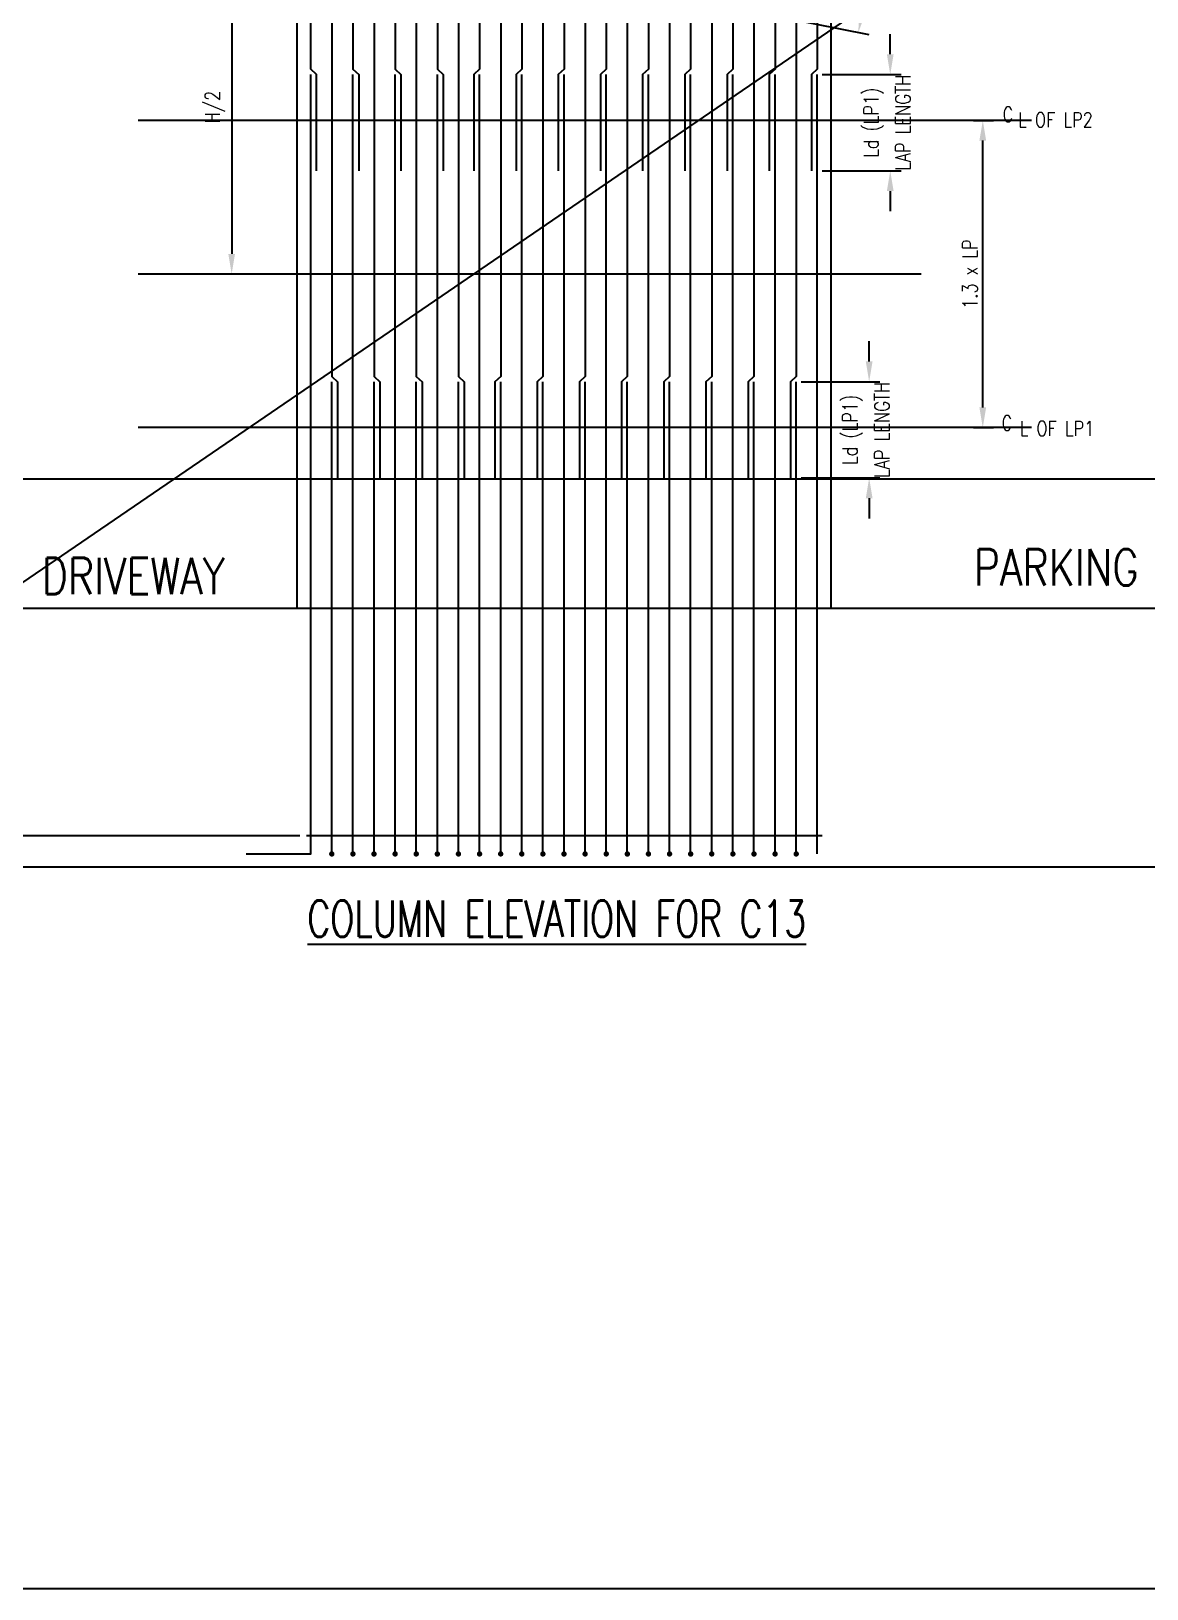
# Model space of a CAD drawing. Extents: x -69352 to 1013721, y -547461 to -186867.
# Drawn here: x 155716 to 176418, y -524893 to -495990 of the extents above; entities that cross this region are included whole.
import ezdxf
from ezdxf.enums import TextEntityAlignment as Align
from ezdxf.lldxf.tags import DXFTag

# ---------------------------------------------------------------- set-up
doc = ezdxf.new("R2010")
doc.units = 0
doc.header["$LTSCALE"] = 500
doc.header["$MEASUREMENT"] = 0
doc.header["$PDMODE"] = 35
doc.header["$PDSIZE"] = -15
doc.layers.get('DEFPOINTS').update_dxf_attribs({"color": 4})
for name, color, linetype in [('A-ANNO-REF', 8, 'CENTER'), ('CEN', 8, 'CENTER'), ('S-CONCRET LINE', 4, 'Continuous'), ('S-REINFORCEMENT', 6, 'Continuous'), ('S-SECTION MARK', 1, 'Continuous'), ('S-TEXT', 2, 'Continuous'), ('S-TEXT-1 @ 1', 4, 'Continuous')]:
    doc.layers.add(name, color=color, linetype=linetype)
doc.styles.add('ROMANS', font='simplex.shx', dxfattribs={"width": 0.8, "height": 275})
tags = doc.linetypes.add('CENTER', pattern=[2, 1.25, -0.25, 0.25, -0.25]).pattern_tags.tags
tags[10:11] = [DXFTag(74, 4), DXFTag(75, 0), DXFTag(340, '0'), DXFTag(46, 1.0), DXFTag(50, 0.0), DXFTag(44, 0.0), DXFTag(45, 0.0)]
tags[8:9] = [DXFTag(74, 4), DXFTag(75, 0), DXFTag(340, '0'), DXFTag(46, 1.0), DXFTag(50, 0.0), DXFTag(44, 0.0), DXFTag(45, 0.0)]
tags[6:7] = [DXFTag(74, 4), DXFTag(75, 0), DXFTag(340, '0'), DXFTag(46, 1.0), DXFTag(50, 0.0), DXFTag(44, 0.0), DXFTag(45, 0.0)]
tags[4:5] = [DXFTag(74, 4), DXFTag(75, 0), DXFTag(340, '0'), DXFTag(46, 1.0), DXFTag(50, 0.0), DXFTag(44, 0.0), DXFTag(45, 0.0)]
doc.dimstyles.new('dim100', dxfattribs={"dimtxt": 250, "dimasz": 250, "dimexe": 200, "dimexo": 200, "dimgap": 100, "dimtad": 1, "dimdec": 0, "dimzin": 0, "dimdsep": 46, "dimtxsty": 'ROMANS', "dimcen": 0, "dimclrd": 5, "dimclre": 5, "dimclrt": 4, "dimadec": 0, "dimazin": 0, "dimtfac": 1, "dimtdec": 0, "dimtix": 1, "dimtofl": 0, "dimtmove": 2, "dimatfit": 3, "dimfxl": 0, "dimtolj": 1, "dimtzin": 0, "dimlwd": -1, "dimlwe": -1, "dimarcsym": 0})

# ---------------------------------------------------------------- blocks, each defined once
blk = doc.blocks.new('*D1282')
at = {"color": 5}
for p, q in [((170587, -491335), (172122, -491634)), ((171137, -495645), (171854, -491964)), ((169726, -495752), (171262, -496051))]:
    blk.add_line(p, q, dxfattribs=at)
for points in [[(171915, -491976), (171793, -491952), (171926, -491596)], [(171076, -495633), (171198, -495657), (171065, -496013)]]:
    blk.add_solid(points, dxfattribs=at)
at = {"layer": 'DEFPOINTS', "color": 0}
for p in [(170390, -491297), (171926, -491596), (169530, -495714)]:
    blk.add_point(p, dxfattribs=at)
at = {"color": 4, "char_height": 275, "attachment_point": 5, "rotation": 78.9765, "style": 'ROMANS'}
for s, insert in [('\\A1;Ld', (171262, -493759)), ('TYP.', (171729, -493850))]:
    blk.add_mtext(s, dxfattribs=dict(at, insert=insert))
blk = doc.blocks.new('*D1294')
at = {"color": 5}
for p, q in [((160626, -451552), (153167, -451552)), ((153367, -451927), (153367, -510544)), ((160703, -510919), (153167, -510919))]:
    blk.add_line(p, q, dxfattribs=at)
for points in [[(153429, -451927), (153304, -451927), (153367, -451552)], [(153304, -510544), (153429, -510544), (153367, -510919)]]:
    blk.add_solid(points, dxfattribs=at)
at = {"layer": 'DEFPOINTS', "color": 0}
for p in [(160826, -451552), (153367, -510919), (160903, -510919)]:
    blk.add_point(p, dxfattribs=at)
at = {"color": 4, "char_height": 275, "attachment_point": 5, "rotation": 90, "style": 'ROMANS'}
for s, insert in [('AS PER COLUMNS DETILA', (153604, -481236)), ('\\A1;LIKS', (153129, -481236))]:
    blk.add_mtext(s, dxfattribs=dict(at, insert=insert))
blk = doc.blocks.new('*D1295')
at = {"color": 5}
for p, q in [((160453, -494297), (159237, -494297)), ((159437, -494672), (159437, -500122)), ((160453, -500497), (159237, -500497))]:
    blk.add_line(p, q, dxfattribs=at)
for points in [[(159499, -494672), (159374, -494672), (159437, -494297)], [(159374, -500122), (159499, -500122), (159437, -500497)]]:
    blk.add_solid(points, dxfattribs=at)
at = {"layer": 'DEFPOINTS', "color": 0}
for p in [(160653, -494297), (159437, -500497), (160653, -500497)]:
    blk.add_point(p, dxfattribs=at)
at = {"color": 4, "insert": (159127, -497397), "char_height": 275, "attachment_point": 5, "rotation": 90, "style": 'ROMANS'}
blk.add_mtext('\\A1;H/2', dxfattribs=at)
blk = doc.blocks.new('*D1296')
at = {"color": 5}
for p, q in [((160453, -494297), (159237, -494297)), ((159437, -494672), (159437, -500122)), ((160453, -500497), (159237, -500497))]:
    blk.add_line(p, q, dxfattribs=at)
for points in [[(159499, -494672), (159374, -494672), (159437, -494297)], [(159374, -500122), (159499, -500122), (159437, -500497)]]:
    blk.add_solid(points, dxfattribs=at)
at = {"layer": 'DEFPOINTS', "color": 0}
for p in [(160653, -494297), (159437, -500497), (160653, -500497)]:
    blk.add_point(p, dxfattribs=at)
at = {"color": 4, "insert": (159127, -497397), "char_height": 275, "attachment_point": 5, "rotation": 90, "style": 'ROMANS'}
blk.add_mtext('\\A1;H/2', dxfattribs=at)
blk = doc.blocks.new('*D1297')
at = {"color": 5}
for p, q in [((171657, -496419), (171657, -496044)), ((170396, -496794), (171857, -496794)), ((170396, -498581), (171857, -498581)), ((171657, -498956), (171657, -499331))]:
    blk.add_line(p, q, dxfattribs=at)
for points in [[(171594, -496419), (171719, -496419), (171657, -496794)], [(171719, -498956), (171594, -498956), (171657, -498581)]]:
    blk.add_solid(points, dxfattribs=at)
at = {"layer": 'DEFPOINTS', "color": 0}
for p in [(170196, -496794), (170196, -498581), (171657, -498581)]:
    blk.add_point(p, dxfattribs=at)
at = {"color": 4, "char_height": 275, "attachment_point": 5, "rotation": 90, "style": 'ROMANS'}
for s, insert in [('LAP LENGTH', (171894, -497687)), ('\\A1;Ld (LP1)', (171347, -497687))]:
    blk.add_mtext(s, dxfattribs=dict(at, insert=insert))
blk = doc.blocks.new('*D1298')
at = {"color": 5}
for p, q in [((171265, -502119), (171265, -501744)), ((170005, -502494), (171465, -502494)), ((170005, -504281), (171465, -504281)), ((171265, -504656), (171265, -505031))]:
    blk.add_line(p, q, dxfattribs=at)
for points in [[(171203, -502119), (171328, -502119), (171265, -502494)], [(171328, -504656), (171203, -504656), (171265, -504281)]]:
    blk.add_solid(points, dxfattribs=at)
at = {"layer": 'DEFPOINTS', "color": 0}
for p in [(169805, -502494), (169805, -504281), (171265, -504281)]:
    blk.add_point(p, dxfattribs=at)
at = {"color": 4, "char_height": 275, "attachment_point": 5, "rotation": 90, "style": 'ROMANS'}
for s, insert in [('LAP LENGTH', (171503, -503387)), ('\\A1;Ld (LP1)', (170956, -503387))]:
    blk.add_mtext(s, dxfattribs=dict(at, insert=insert))
blk = doc.blocks.new('*D1299')
at = {"color": 5}
for p, q in [((173199, -497647), (173574, -497647)), ((173374, -502972), (173374, -498022)), ((173199, -503347), (173574, -503347))]:
    blk.add_line(p, q, dxfattribs=at)
for points in [[(173436, -498022), (173311, -498022), (173374, -497647)], [(173311, -502972), (173436, -502972), (173374, -503347)]]:
    blk.add_solid(points, dxfattribs=at)
at = {"layer": 'DEFPOINTS', "color": 0}
for p in [(172999, -497647), (173374, -497647), (172999, -503347)]:
    blk.add_point(p, dxfattribs=at)
at = {"color": 4, "insert": (173136, -500497), "char_height": 275, "attachment_point": 5, "rotation": 90, "style": 'ROMANS'}
blk.add_mtext('\\A1;1.3 x LP', dxfattribs=at)

msp = doc.modelspace()

# ---------------------------------------------------------------- linework, layer by layer
at = {"color": 5, "const_width": 50}
for points in [[(161269.933, -511257.062, 1), (161319.933, -511257.062, 1)], [(161661.699, -511257.062, 1), (161711.699, -511257.062, 1)], [(162053.365, -511257.062, 1), (162103.365, -511257.062, 1)], [(162444.933, -511257.062, 1), (162494.933, -511257.062, 1)], [(162445.032, -511255.939, 1), (162495.032, -511255.939, 1)], [(162836.599, -511257.062, 1), (162886.599, -511257.062, 1)], [(163228.366, -511257.062, 1), (163278.366, -511257.062, 1)], [(163620.032, -511257.062, 1), (163670.032, -511257.062, 1)], [(164011.599, -511257.062, 1), (164061.599, -511257.062, 1)], [(164403.459, -511255.939, 1), (164453.459, -511255.939, 1)], [(164795.026, -511257.062, 1), (164845.026, -511257.062, 1)], [(165186.793, -511257.062, 1), (165236.793, -511257.062, 1)], [(165578.459, -511257.062, 1), (165628.459, -511257.062, 1)], [(165970.026, -511257.062, 1), (166020.026, -511257.062, 1)], [(166361.792, -511255.939, 1), (166411.792, -511255.939, 1)], [(166753.36, -511257.062, 1), (166803.36, -511257.062, 1)], [(167145.126, -511257.062, 1), (167195.126, -511257.062, 1)], [(167536.793, -511257.062, 1), (167586.793, -511257.062, 1)], [(167928.36, -511257.062, 1), (167978.36, -511257.062, 1)], [(168320.126, -511255.939, 1), (168370.126, -511255.939, 1)], [(168711.693, -511257.062, 1), (168761.693, -511257.062, 1)], [(169103.46, -511257.062, 1), (169153.46, -511257.062, 1)], [(169495.126, -511257.062, 1), (169545.126, -511257.062, 1)], [(169886.693, -511257.062, 1), (169936.693, -511257.062, 1)]]:
    msp.add_lwpolyline(points, format="xyb", close=True, dxfattribs=at)
at = {"layer": 'A-ANNO-REF', "ltscale": 1000}
for p, q in [((152900.636, -504296.599), (185653.085, -504296.599)), ((152900.636, -506696.599), (185653.085, -506696.599))]:
    msp.add_line(p, q, dxfattribs=at)
at = {"layer": 'CEN', "ltscale": 500}
for p, q in [((174279.583, -497646.599), (157704.215, -497646.599)), ((172229.97, -500496.599), (157704.215, -500496.599)), ((174279.583, -503346.599), (157704.215, -503346.599))]:
    msp.add_line(p, q, dxfattribs=at)
at = {"layer": 'S-CONCRET LINE'}
for p, q in [((292749.782, -412401.384), (128247.342, -524892.569)), ((154328.756, -506696.599), (160653.362, -506696.599)), ((170553.362, -506696.599), (178592.964, -506696.599)), ((154328.756, -511496.599), (178592.964, -511496.599))]:
    msp.add_line(p, q, dxfattribs=at)
msp.add_lwpolyline([(125074.242, -412401.384), (292749.782, -412401.384), (292749.782, -524892.569), (125074.242, -524892.569)], close=True, dxfattribs=at)
at = {"layer": 'S-REINFORCEMENT', "color": 8}
for p, q in [((161686.599, -511257.062), (161686.599, -496794.022)), ((162469.933, -511257.062), (162469.933, -496794.022)), ((163253.359, -511257.062), (163253.359, -496794.022)), ((164036.599, -511257.062), (164036.599, -496794.022)), ((164819.933, -511257.062), (164819.933, -496794.022)), ((165603.36, -511257.062), (165603.36, -496794.022)), ((166386.693, -511257.062), (166386.693, -496794.022)), ((167170.026, -511257.062), (167170.026, -496794.022)), ((167953.36, -511257.062), (167953.36, -496794.022)), ((168736.693, -511257.062), (168736.693, -496794.022)), ((169520.126, -511257.062), (169520.126, -496794.022)), ((170303.363, -511257.062), (170303.363, -496794.022)), ((161295.026, -511257.062), (161295.026, -502494.022)), ((162078.359, -511257.062), (162078.359, -502494.022)), ((162861.599, -511257.062), (162861.599, -502494.022)), ((163645.026, -511257.062), (163645.026, -502494.022)), ((164428.36, -511257.062), (164428.36, -502494.022)), ((165211.599, -511257.062), (165211.599, -502494.022)), ((165995.026, -511257.062), (165995.026, -502494.022)), ((166777.541, -511257.027), (166777.541, -502494.022)), ((167560.973, -511256.992), (167560.973, -502494.022)), ((168344.307, -511256.958), (168344.307, -502494.022)), ((169127.64, -511256.923), (169127.64, -502494.022)), ((169910.874, -511256.888), (169910.874, -502494.022))]:
    msp.add_line(p, q, dxfattribs=at)
at = {"layer": 'S-REINFORCEMENT', "color": 3}
msp.add_line((170390.9, -510919.189), (160826.103, -510919.189), dxfattribs=at)
at = {"layer": 'S-REINFORCEMENT', "color": 12}
for points in [[(161010.65, -498580.915), (161010.65, -496794.022), (160903.362, -496696.599), (160903.362, -481394.022)], [(161686.599, -481394.022), (161686.599, -496696.599), (161793.887, -496794.022), (161793.887, -498580.915)], [(162469.933, -481394.022), (162469.933, -496696.599), (162577.22, -496794.022), (162577.22, -498580.915)], [(163253.359, -481394.022), (163253.359, -496696.599), (163360.647, -496794.022), (163360.647, -498580.915)], [(164036.599, -481394.022), (164037.436, -496696.599), (163930.149, -496794.022), (163930.149, -498580.915)], [(164819.933, -481394.022), (164820.863, -496696.599), (164713.575, -496794.022), (164713.575, -498580.915)], [(165603.36, -481394.022), (165604.197, -496696.599), (165496.909, -496794.022), (165496.909, -498580.915)], [(166386.693, -481394.022), (166387.433, -496696.599), (166280.146, -496794.022), (166280.146, -498580.915)], [(167170.026, -481394.022), (167170.047, -496696.599), (167062.759, -496794.022), (167062.759, -498580.915)], [(167953.36, -481394.022), (167953.38, -496696.599), (167846.093, -496794.022), (167846.093, -498580.915)], [(168736.693, -481394.022), (168736.714, -496696.599), (168629.426, -496794.022), (168629.426, -498580.915)], [(169520.126, -481394.022), (169520.147, -496696.599), (169412.859, -496794.022), (169412.859, -498580.915)], [(170303.363, -481394.022), (170303.384, -496696.593), (170196.096, -496794.016), (170196.096, -498580.909)], [(161295.026, -487094.022), (161295.026, -502396.599), (161402.314, -502494.022), (161402.314, -504280.915)], [(162078.359, -487094.022), (162078.263, -502396.599), (162185.55, -502494.022), (162185.55, -504280.915)], [(162861.599, -487094.022), (162861.596, -502396.599), (162968.884, -502494.022), (162968.884, -504280.915)], [(163645.026, -487094.022), (163645.023, -502396.599), (163752.311, -502494.022), (163752.311, -504280.915)], [(164428.36, -487094.022), (164429.1, -502396.599), (164321.812, -502494.022), (164321.812, -504280.915)], [(165211.599, -487094.022), (165212.527, -502396.599), (165105.239, -502494.022), (165105.239, -504280.915)], [(165995.026, -487094.022), (165995.86, -502396.599), (165888.573, -502494.022), (165888.573, -504280.915)], [(166777.541, -487094.022), (166777.541, -502398.013), (166671.809, -502494.022), (166671.809, -504280.915)], [(167560.973, -487094.022), (167561.711, -502396.599), (167454.423, -502494.022), (167454.423, -504280.915)], [(168344.307, -487094.022), (168345.044, -502396.599), (168237.756, -502494.022), (168237.756, -504280.915)], [(169127.64, -487094.022), (169128.377, -502396.599), (169021.09, -502494.022), (169021.09, -504280.915)], [(169910.874, -487094.022), (169911.81, -502396.599), (169804.523, -502494.022), (169804.523, -504280.915)]]:
    msp.add_lwpolyline(points, dxfattribs=at)
at = {"layer": 'S-REINFORCEMENT', "color": 8}
msp.add_lwpolyline([(159703.362, -511257.062), (160903.362, -511257.062), (160903.362, -496794.022)], dxfattribs=at)
at = {"layer": 'S-SECTION MARK', "color": 10}
for p, q in [((160653.362, -506696.599), (160653.362, -433468.183)), ((170553.362, -491296.599), (170553.362, -506696.599))]:
    msp.add_line(p, q, dxfattribs=at)

# ---------------------------------------------------------------- texts
at = {"layer": 'S-TEXT', "style": 'ROMANS', "width": 0.7}
msp.add_text('%%UCOLUMN ELEVATION FOR C13', height=675, dxfattribs=at).set_placement((160841.582, -512793.136))
at = {"layer": 'S-TEXT', "char_height": 675, "width": 8910, "attachment_point": 2, "style": 'ROMANS'}
for s, insert in [('DRIVEWAY', (157613.473, -505760.967, 0)), ('PARKING', (174735.855, -505602.188, 0))]:
    msp.add_mtext(s, dxfattribs=dict(at, insert=insert))
at = {"layer": 'S-TEXT-1 @ 1', "linetype": 'ByBlock', "style": 'ROMANS', "width": 0.8}
for s, p in [('C', (173839.115, -497533.797)), ('L OF LP2', (174722.752, -497634.706)), ('C', (173820.744, -503260.706)), ('L OF LP1', (174750.755, -503361.615))]:
    msp.add_text(s, height=275, dxfattribs=at).set_placement(p, align=Align.MIDDLE)

# ---------------------------------------------------------------- dimensions: what is measured, and where the dimension line sits
for base, p1, p2, text, picture, middle in [((153366.528, -510919.189), (160826.103, -451551.917), (160903.362, -510919.189), 'LIKS\\XAS PER COLUMNS DETILA', '*D1294', (153366.528, -481235.553)), ((159436.67, -500496.599), (160653.362, -494296.599), (160653.362, -500496.599), 'H/2', '*D1295', (159127.147, -497396.599)), ((159436.67, -500496.599), (160653.362, -494296.599), (160653.362, -500496.599), 'H/2', '*D1296', (159127.147, -497396.599)), ((171656.973, -498580.909), (170196.096, -496794.016), (170196.096, -498580.909), 'Ld (LP1)\\XLAP LENGTH', '*D1297', (171656.973, -497687.462)), ((173373.601, -497646.599), (172999.469, -503346.599), (172999.469, -497646.599), '1.3 x LP', '*D1299', (173136.101, -500496.599)), ((171265.399, -504280.915), (169804.523, -502494.022), (169804.523, -504280.915), 'Ld (LP1)\\XLAP LENGTH', '*D1298', (171265.399, -503387.469))]:
    dim = msp.add_linear_dim(base=base, p1=p1, p2=p2, angle=90, text=text, dimstyle='dim100', override={"dimtxt": 375, "dimasz": 375})
    dim.commit()
    dim.dimension.update_dxf_attribs({"geometry": picture, "text_midpoint": middle})
dim = msp.add_aligned_dim(p1=(169529.906, -495713.57), p2=(170390.355, -491296.599), distance=-1564.212, text='Ld\\XTYP.', dimstyle='dim100', override={"dimtxt": 375, "dimasz": 375})
dim.commit()
dim.dimension.update_dxf_attribs({"geometry": '*D1282', "text_midpoint": (171495.481, -493804.179)})

doc.saveas('drawing.dxf')
